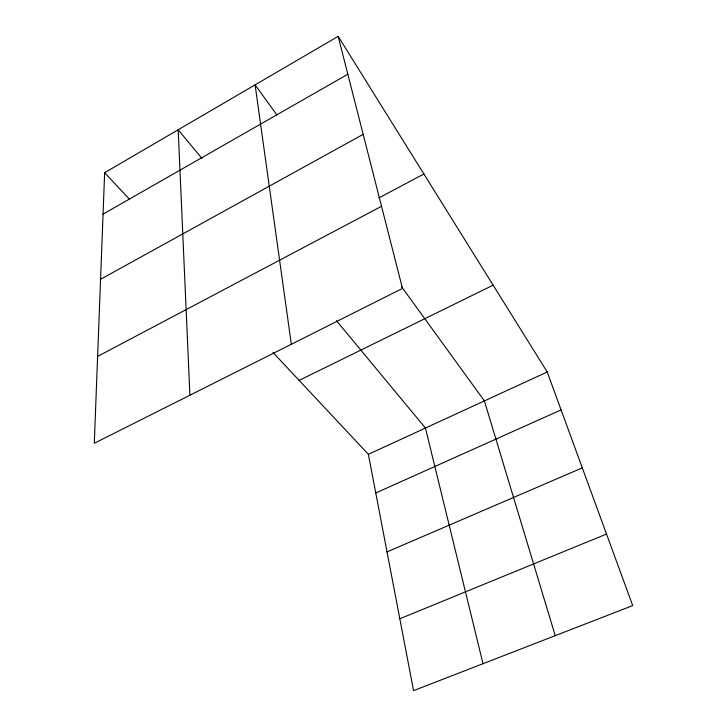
<?xml version="1.0" encoding="UTF-8"?>
<svg xmlns="http://www.w3.org/2000/svg" width="727" height="727" viewBox="0 0 727 727"><rect width="100%" height="100%" fill="white"/><g stroke="black" fill="none" stroke-linecap="round" stroke-linejoin="round"><path stroke-width="1.09" d="M104.643 172.717L94.292 443.279L402.485 288.419L338.164 36.35L104.643 172.717L129.47 199.225M103.061 214.138L347.833 74.245M100.571 279.286L363.164 134.35M378.803 197.962L423.896 173.998M97.618 356.412L381.53 206.304M299.142 380.394L493.133 285.166M368.371 454.32L547.222 372.006L632.708 605.591L413.563 690.65L368.371 454.32L273.07 352.559M375.759 492.979L561.09 409.892M387.028 551.893L582.309 467.87M399.823 618.768L606.527 534.054M201.97 158.477L178.179 129.779L189.911 395.234M336.447 320.689L425.449 428.049L483.019 663.687M276.978 115.02L255.095 84.859L291.336 344.271M401.54 286.692L484.409 400.913L555.237 635.662M338.164 36.35L547.222 372.006"/></g></svg>
